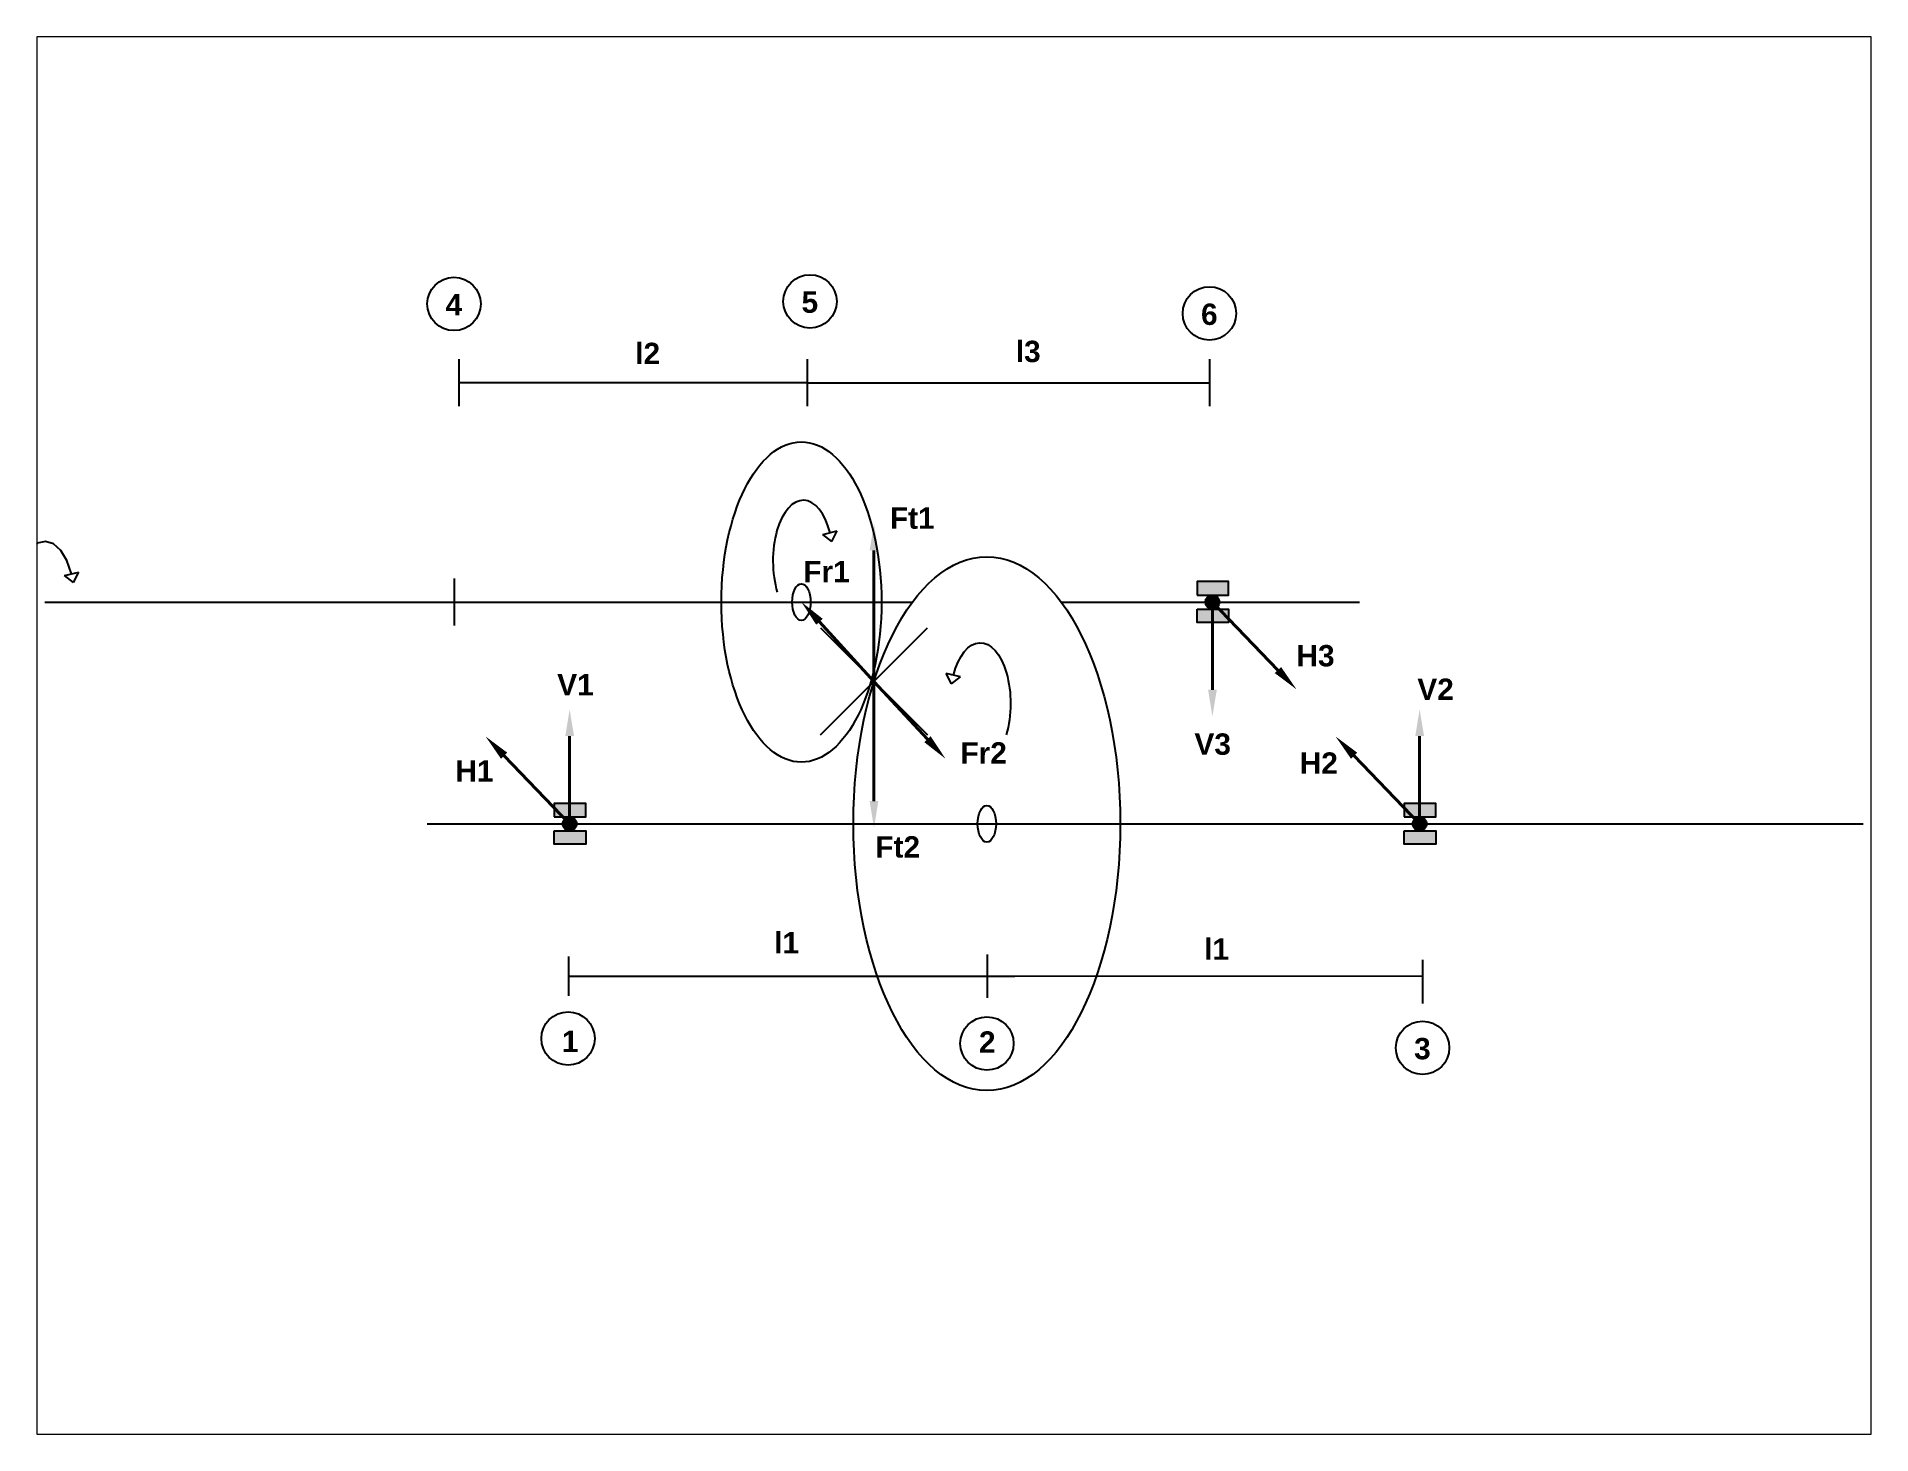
# Paper-space layout 'Layout1' of a CAD drawing. Header units: inches. Extents: x 1.05 to 9.45, y 0.8 to 7.2.
# The model-space entities are those that its viewports show. They can reach past a viewport. Long polylines and large blocks are cut down to what shows.
import ezdxf
from ezdxf import colors
from ezdxf.entities.mleader import LeaderData, LeaderLine
from ezdxf.math import Vec2, Vec3

# ---------------------------------------------------------------- set-up
doc = ezdxf.new("R2010")
doc.units = ezdxf.units.IN
doc.header["$MEASUREMENT"] = 0
doc.header["$PDMODE"] = 3
doc.header["$PDSIZE"] = -3
doc.linetypes.add('DASHED2', pattern=[0.375, 0.25, -0.125])
doc.layers.add('Angrenaj', color=7, linetype='Continuous')
doc.layers.add('Punctat', color=7, linetype='DASHED2')
doc.layers.add('Forte', color=7, linetype='Continuous', lineweight=40)
doc.layers.add('Rulmenti', color=7, linetype='Continuous', lineweight=25)
doc.styles.get("Standard").update_dxf_attribs({"font": 'arialbd.ttf'})

msp = doc.modelspace()

# ---------------------------------------------------------------- hatches: boundary and pattern name
at = {"layer": 'Angrenaj', "true_color": 0x939598}
h = msp.add_hatch(color=252, dxfattribs=at)
h.dxf.hatch_style = 1
h.paths.add_polyline_path([(27.279, 14.878), (27.279, 14.628), (27.87, 14.628), (27.87, 14.878)])
h.paths.add_polyline_path([(27.279, 14.364), (27.279, 14.114), (27.87, 14.114), (27.87, 14.364)])
at = {"layer": 'Angrenaj', "true_color": 0xf1eb1f}
h = msp.add_hatch(color=2, dxfattribs=at)
h.dxf.hatch_style = 1
h.paths.add_polyline_path([(27.699, 14.496, 1), (27.434, 14.496, 1)])
at = {"layer": 'Angrenaj', "true_color": 0x939598}
h = msp.add_hatch(color=252, dxfattribs=at)
h.dxf.hatch_style = 1
h.paths.add_polyline_path([(15.525, 10.724), (15.237, 10.724), (15.237, 10.641), (15.397, 10.475), (15.525, 10.475)])
h.paths.add_polyline_path([(15.828, 10.724), (15.525, 10.724), (15.525, 10.475), (15.828, 10.475)])
h.paths.add_polyline_path([(15.237, 10.641), (15.237, 10.475), (15.397, 10.475)], flags=17)
h.paths.add_polyline_path([(15.828, 10.21), (15.237, 10.21), (15.237, 9.96), (15.828, 9.96)])
h = msp.add_hatch(color=252, dxfattribs=at)
h.dxf.hatch_style = 1
h.paths.add_polyline_path([(31.16, 10.724), (31.16, 10.475), (31.751, 10.475), (31.751, 10.724)])
h.paths.add_polyline_path([(31.16, 10.21), (31.16, 9.96), (31.751, 9.96), (31.751, 10.21)])
at = {"layer": 'Angrenaj', "true_color": 0xf1eb1f}
h = msp.add_hatch(color=2, dxfattribs=at)
h.dxf.hatch_style = 1
h.paths.add_polyline_path([(15.657, 10.342), (15.392, 10.342, 1)])
h.paths.add_polyline_path([(15.525, 10.475), (15.525, 10.342), (15.657, 10.342, 0.414214)])
h.paths.add_polyline_path([(15.433, 10.438, 0.203901), (15.392, 10.342), (15.525, 10.342)])
h.paths.add_polyline_path([(15.525, 10.475, 0.193933), (15.433, 10.438), (15.525, 10.342)])
h = msp.add_hatch(color=2, dxfattribs=at)
h.dxf.hatch_style = 1
h.paths.add_polyline_path([(31.58, 10.342, 1), (31.316, 10.342, 1)])

# ---------------------------------------------------------------- linework, layer by layer
for p, q in [((5.692, 14.496), (19.867, 14.496)), ((12.854, 10.342), (23.34, 10.342)), ((15.508, 7.119), (15.508, 7.857)), ((23.351, 7.082), (23.351, 7.894)), ((31.507, 6.977), (31.507, 7.79)), ((15.508, 7.488), (23.864, 7.488)), ((23.864, 7.488), (31.507, 7.49))]:
    msp.add_line(p, q)
for centre, major_axis in [((19.867, 14.496), (0, -3)), ((23.34, 10.342), (0, -5)), ((19.867, 14.496), (0, -0.344)), ((23.34, 10.342), (0, -0.344))]:
    msp.add_ellipse(centre, major_axis=major_axis, ratio=0.5)
for centre in [(19.901, 15.267), (5.692, 14.496)]:
    msp.add_ellipse(centre, major_axis=(0, -1.136), ratio=0.5, start_param=2.054078, end_param=5.256597)
at = {"extrusion": (0, 0, -1)}
msp.add_ellipse((23.216, 12.599), major_axis=(0, -1.136), ratio=0.5, start_param=2.054078, end_param=5.256597, dxfattribs=at)
at = {"layer": 'Angrenaj'}
for p, q in [((13.449, 19.044), (13.449, 18.163)), ((19.973, 19.044), (19.973, 18.163)), ((27.51, 19.044), (27.51, 18.163)), ((19.973, 18.603), (13.449, 18.603)), ((19.973, 18.603), (27.51, 18.603)), ((20.27, 15.762), (20.539, 15.828)), ((20.439, 15.633), (20.539, 15.828)), ((20.439, 15.633), (20.27, 15.762)), ((6.061, 14.991), (6.33, 15.057)), ((6.23, 14.862), (6.061, 14.991)), ((6.23, 14.862), (6.33, 15.057)), ((13.361, 14.936), (13.361, 14.055)), ((21.367, 14.496), (21.949, 14.496)), ((24.732, 14.496), (30.323, 14.496)), ((22.679, 12.966), (22.578, 13.16)), ((22.847, 13.095), (22.578, 13.16)), ((22.679, 12.966), (22.847, 13.095)), ((25.84, 10.342), (39.758, 10.342))]:
    msp.add_line(p, q, dxfattribs=at)
for centre in [(20.027, 20.129), (13.358, 20.081), (27.51, 19.903), (15.495, 6.319), (23.342, 6.225), (31.502, 6.144)]:
    msp.add_circle(centre, 0.5, dxfattribs=at)
msp.add_point((21.226, 13.01), dxfattribs=at)
at = {"layer": 'Punctat'}
for p, q in [((19.867, 14.496), (21.367, 14.496)), ((23.34, 10.342), (25.84, 10.342))]:
    msp.add_line(p, q, dxfattribs=at)
at = {"layer": 'Rulmenti'}
for points in [[(27.279, 14.628), (27.87, 14.628), (27.87, 14.878), (27.279, 14.878)], [(27.279, 14.364), (27.87, 14.364), (27.87, 14.114), (27.279, 14.114)], [(15.237, 10.475), (15.828, 10.475), (15.828, 10.724), (15.237, 10.724)], [(31.16, 10.475), (31.751, 10.475), (31.751, 10.724), (31.16, 10.724)], [(15.237, 10.21), (15.828, 10.21), (15.828, 9.96), (15.237, 9.96)], [(31.16, 10.21), (31.751, 10.21), (31.751, 9.96), (31.16, 9.96)]]:
    msp.add_lwpolyline(points, close=True, dxfattribs=at)
for centre in [(27.566, 14.496), (15.525, 10.342), (31.448, 10.342)]:
    msp.add_circle(centre, 0.132, dxfattribs=at)

# ---------------------------------------------------------------- texts
at = {"layer": 'Angrenaj', "char_height": 0.4, "attachment_point": 1}
for s, width, gutter_width, insert in [('5', 0.45014, 2, (19.869, 20.315)), ('4', 0.45014, 2, (13.2, 20.266)), ('6', 0.45014, 2, (27.352, 20.088)), ('l2', 1.24852, 2, (16.753, 19.354)), ('l3', 1.24852, 2, (23.882, 19.392)), ('Fr2', 0.92282, 1, (22.845, 11.869)), ('1', 1.70578, 2, (15.379, 6.464)), ('2', 0.5449, 2, (23.192, 6.453)), ('3', 0.45014, 2, (31.344, 6.33))]:
    msp.add_mtext_dynamic_manual_height_columns(s, width=width, gutter_width=gutter_width, heights=[0], dxfattribs=dict(at, insert=insert))
at = {"layer": 'Forte', "char_height": 0.4, "attachment_point": 1}
for s, width, gutter_width, heights, insert in [('Ft1', 0.77601, 1, [0], (21.524, 16.27)), ('Fr1', 0.71309, 1, [0.368], (19.901, 15.267)), ('H3', 0.69229, 2, [0], (29.14, 13.691)), ('V1', 1.1748, 2, [0], (15.292, 13.146)), ('V2', 0.65034, 2, [0], (31.404, 13.062)), ('V3', 0.60838, 2, [0], (27.229, 12.035)), ('H1', 0.52446, 2, [0], (13.383, 11.532)), ('H2', 0.65034, 2, [0], (29.201, 11.679)), ('Ft2', 0.79698, 1, [0], (21.251, 10.109)), ('l1', 2.34544, 2, [0], (19.356, 8.312)), ('l1', 1.68208, 2, [0], (27.411, 8.194))]:
    msp.add_mtext_dynamic_manual_height_columns(s, width=width, gutter_width=gutter_width, heights=heights, dxfattribs=dict(at, insert=insert))

# ---------------------------------------------------------------- leaders
at = {"layer": 'Forte'}
ml = msp.add_multileader_mtext('Standard', dxfattribs=at)
ml.set_content('', color=256)
ml.set_leader_properties(color=256, linetype='ByLayer', lineweight=-1)
ml.build(insert=Vec2(0, 0))
ml.multileader.update_dxf_attribs({"has_dogleg": 0, "dogleg_length": 0.36, "arrow_head_size": 0.5})
ctx = ml.context
ctx.base_point, ctx.char_height, ctx.arrow_head_size, ctx.landing_gap_size, ctx.plane_origin = Vec3(21.046, 13.01), 0.18, 0.5, 0.09, Vec3(21.226, 16.805)
ctx.text_align_type = 2
notes = []
notes.append((ctx, [(0, (1, 1, 0), (21.586, 13.01), (-1, 0), 0.36, [(0, [(21.226, 15.963)], 0, [])])]))
ctx.mtext.insert, ctx.mtext.alignment, ctx.mtext.flow_direction = Vec3(21.136, 13.1), 3, 5
ml = msp.add_multileader_mtext('Standard', dxfattribs=at)
ml.set_content('', color=256)
ml.set_leader_properties(color=256, linetype='ByLayer', lineweight=-1)
ml.build(insert=Vec2(0, 0))
ml.multileader.update_dxf_attribs({"has_dogleg": 0, "dogleg_length": 0.36, "arrow_head_size": 0.5})
ctx = ml.context
ctx.base_point, ctx.char_height, ctx.arrow_head_size, ctx.landing_gap_size, ctx.plane_origin = Vec3(21.226, 13.01), 0.18, 0.5, 0.09, Vec3(19.867, 14.496)
notes.append((ctx, [(0, (1, 1, 0), (20.866, 13.01), (1, 0), 0.36, [(0, [(19.867, 14.496)], 0, [])])]))
ctx.mtext.insert, ctx.mtext.flow_direction = Vec3(21.316, 13.1), 5
ml = msp.add_multileader_mtext('Standard', dxfattribs=at)
ml.set_content('', color=256)
ml.set_leader_properties(color=256, linetype='ByLayer', lineweight=-1)
ml.build(insert=Vec2(0, 0))
ml.multileader.update_dxf_attribs({"has_dogleg": 0, "dogleg_length": 0.36, "arrow_head_size": 0.5})
ctx = ml.context
ctx.base_point, ctx.char_height, ctx.arrow_head_size, ctx.landing_gap_size, ctx.plane_origin = Vec3(27.566, 14.496), 0.18, 0.5, 0.09, Vec3(27.566, 12.354)
notes.append((ctx, [(0, (1, 1, 0), (27.206, 14.496), (1, 0), 0.36, [(0, [(27.566, 12.354)], 0, [])])]))
ctx.mtext.insert, ctx.mtext.flow_direction = Vec3(27.656, 14.586), 5
ml = msp.add_multileader_mtext('Standard', dxfattribs=at)
ml.set_content('', color=256)
ml.set_leader_properties(color=256, linetype='ByLayer', lineweight=-1)
ml.build(insert=Vec2(0, 0))
ml.multileader.update_dxf_attribs({"has_dogleg": 0, "dogleg_length": 0.36, "arrow_head_size": 0.5})
ctx = ml.context
ctx.base_point, ctx.char_height, ctx.arrow_head_size, ctx.landing_gap_size, ctx.plane_origin = Vec3(27.386, 14.496), 0.18, 0.5, 0.09, Vec3(29.14, 12.861)
ctx.text_align_type = 2
notes.append((ctx, [(0, (1, 1, 0), (27.926, 14.496), (-1, 0), 0.36, [(0, [(29.14, 12.861)], 0, [])])]))
ctx.mtext.insert, ctx.mtext.alignment, ctx.mtext.flow_direction = Vec3(27.476, 14.586), 3, 5
ml = msp.add_multileader_mtext('Standard', dxfattribs=at)
ml.set_content('', color=256)
ml.set_leader_properties(color=256, linetype='ByLayer', lineweight=-1)
ml.build(insert=Vec2(0, 0))
ml.multileader.update_dxf_attribs({"has_dogleg": 0, "dogleg_length": 0.36, "arrow_head_size": 0.5})
ctx = ml.context
ctx.base_point, ctx.char_height, ctx.arrow_head_size, ctx.landing_gap_size, ctx.plane_origin = Vec3(21.226, 13.01), 0.18, 0.5, 0.09, Vec3(21.226, 10.267)
notes.append((ctx, [(0, (1, 1, 0), (20.866, 13.01), (1, 0), 0.36, [(0, [(21.226, 10.267)], 0, [])])]))
ctx.mtext.insert, ctx.mtext.flow_direction = Vec3(21.316, 13.1), 5
ml = msp.add_multileader_mtext('Standard', dxfattribs=at)
ml.set_content('', color=256)
ml.set_leader_properties(color=256, linetype='ByLayer', lineweight=-1)
ml.build(insert=Vec2(0, 0))
ml.multileader.update_dxf_attribs({"has_dogleg": 0, "dogleg_length": 0.36, "arrow_head_size": 0.5})
ctx = ml.context
ctx.base_point, ctx.char_height, ctx.arrow_head_size, ctx.landing_gap_size, ctx.plane_origin = Vec3(21.046, 13.01), 0.18, 0.5, 0.09, Vec3(23.34, 10.342)
ctx.text_align_type = 2
notes.append((ctx, [(0, (1, 1, 0), (21.586, 13.01), (-1, 0), 0.36, [(0, [(22.566, 11.56)], 0, [])])]))
ctx.mtext.insert, ctx.mtext.alignment, ctx.mtext.flow_direction = Vec3(21.136, 13.1), 3, 5
ml = msp.add_multileader_mtext('Standard', dxfattribs=at)
ml.set_content('', color=256)
ml.set_leader_properties(color=256, linetype='ByLayer', lineweight=-1)
ml.build(insert=Vec2(0, 0))
ml.multileader.update_dxf_attribs({"has_dogleg": 0, "dogleg_length": 0.36, "arrow_head_size": 0.5})
ctx = ml.context
ctx.base_point, ctx.char_height, ctx.arrow_head_size, ctx.landing_gap_size, ctx.plane_origin = Vec3(15.345, 10.342), 0.18, 0.5, 0.09, Vec3(15.525, 12.485)
ctx.text_align_type = 2
notes.append((ctx, [(0, (1, 1, 0), (15.885, 10.342), (-1, 0), 0.36, [(0, [(15.525, 12.485)], 0, [])])]))
ctx.mtext.insert, ctx.mtext.alignment, ctx.mtext.flow_direction = Vec3(15.435, 10.432), 3, 5
ml = msp.add_multileader_mtext('Standard', dxfattribs=at)
ml.set_content('', color=256)
ml.set_leader_properties(color=256, linetype='ByLayer', lineweight=-1)
ml.build(insert=Vec2(0, 0))
ml.multileader.update_dxf_attribs({"has_dogleg": 0, "dogleg_length": 0.36, "arrow_head_size": 0.5})
ctx = ml.context
ctx.base_point, ctx.char_height, ctx.arrow_head_size, ctx.landing_gap_size, ctx.plane_origin = Vec3(31.268, 10.342), 0.18, 0.5, 0.09, Vec3(31.448, 12.485)
ctx.text_align_type = 2
notes.append((ctx, [(0, (1, 1, 0), (31.808, 10.342), (-1, 0), 0.36, [(0, [(31.448, 12.485)], 0, [])])]))
ctx.mtext.insert, ctx.mtext.alignment, ctx.mtext.flow_direction = Vec3(31.358, 10.432), 3, 5
ml = msp.add_multileader_mtext('Standard', dxfattribs=at)
ml.set_content('', color=256)
ml.set_leader_properties(color=256, linetype='ByLayer', lineweight=-1)
ml.build(insert=Vec2(0, 0))
ml.multileader.update_dxf_attribs({"has_dogleg": 0, "dogleg_length": 0.36, "arrow_head_size": 0.5})
ctx = ml.context
ctx.base_point, ctx.char_height, ctx.arrow_head_size, ctx.landing_gap_size, ctx.plane_origin = Vec3(15.525, 10.342), 0.18, 0.5, 0.09, Vec3(13.951, 11.977)
notes.append((ctx, [(0, (1, 1, 0), (15.165, 10.342), (1, 0), 0.36, [(0, [(13.951, 11.977)], 0, [])])]))
ctx.mtext.insert, ctx.mtext.flow_direction = Vec3(15.615, 10.432), 5
ml = msp.add_multileader_mtext('Standard', dxfattribs=at)
ml.set_content('', color=256)
ml.set_leader_properties(color=256, linetype='ByLayer', lineweight=-1)
ml.build(insert=Vec2(0, 0))
ml.multileader.update_dxf_attribs({"has_dogleg": 0, "dogleg_length": 0.36, "arrow_head_size": 0.5})
ctx = ml.context
ctx.base_point, ctx.char_height, ctx.arrow_head_size, ctx.landing_gap_size, ctx.plane_origin = Vec3(31.448, 10.342), 0.18, 0.5, 0.09, Vec3(29.874, 11.977)
notes.append((ctx, [(0, (1, 1, 0), (31.088, 10.342), (1, 0), 0.36, [(0, [(29.874, 11.977)], 0, [])])]))
ctx.mtext.insert, ctx.mtext.flow_direction = Vec3(31.538, 10.432), 5
for ctx, leaders in notes:
    for number, flags, end, landing, length, lines in leaders:
        leader = LeaderData()
        leader.index, (leader.has_last_leader_line, leader.has_dogleg_vector, leader.attachment_direction) = number, flags
        leader.last_leader_point, leader.dogleg_vector, leader.dogleg_length = Vec3(end), Vec3(landing), length
        for number, points, colour, breaks in lines:
            line = LeaderLine()
            line.index, line.vertices, line.color, line.breaks = number, Vec3.list(points), colors.encode_raw_color(colour), breaks
            leader.lines.append(line)
        ctx.leaders.append(leader)

psp = doc.layouts.get("Layout1")

# ---------------------------------------------------------------- viewports
at = {"layer": 'Forte'}
psp.add_viewport(center=(5.25, 4), size=(8.4, 6.4), view_center_point=(22.7248, 11.9958), view_height=26.185046, dxfattribs=at)

doc.saveas('drawing.dxf')
